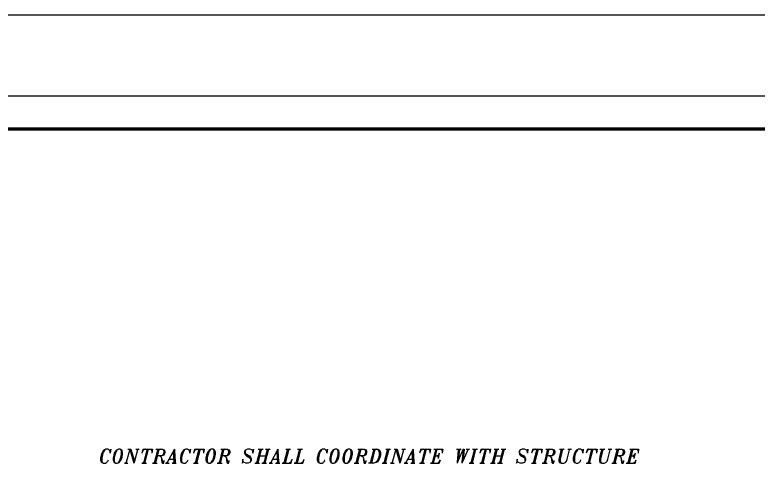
# Model space of a CAD drawing. Extents: x -730 to 2784, y 160 to 852.
# Drawn here: x -709.473 to -705.122, y 235.492 to 238.175 of the extents above; entities that cross this region are included whole.
import ezdxf

# ---------------------------------------------------------------- set-up
doc = ezdxf.new("R2010")
doc.units = 0
doc.header["$MEASUREMENT"] = 0
for name, color, linetype in [('fram', 252, 'Continuous'), ('Text', 42, 'Continuous'), ('WALL', 4, 'Continuous')]:
    doc.layers.add(name, color=color, linetype=linetype)
doc.styles.add('ROMANC', font='italict.shx')

msp = doc.modelspace()

# ---------------------------------------------------------------- linework, layer by layer
at = {"layer": 'fram'}
msp.add_line((-665.3841, 237.6984), (-729.4303, 237.6984), dxfattribs=at)
for points in [[(-729.9072, 238.1753), (-664.9072, 238.1753), (-664.9072, 200.1753), (-729.9072, 200.1753)], [(-672.9608, 237.6984), (-729.4303, 237.6984), (-729.4303, 200.6522), (-672.9608, 200.6522)]]:
    msp.add_lwpolyline(points, close=True, dxfattribs=at)
at = {"layer": 'WALL', "linetype": 'Continuous'}
msp.add_lwpolyline([(-673.1528, 237.5064, 0.0192, 0.0192, 0), (-729.2383, 237.5064, 0.0192, 0.0192, 0), (-729.2383, 200.8442, 0.0192, 0.0192, 0), (-673.1528, 200.8442, 0.0192, 0.0192, 0)], format="xyseb", close=True, dxfattribs=at)
msp.add_lwpolyline([(-673.1528, 237.5064, 0.0192, 0.0192, 0), (-729.2383, 237.5064, 0.0192, 0.0192, 0), (-729.2383, 200.8442, 0.0192, 0.0192, 0), (-673.1528, 200.8442, 0.0192, 0.0192, 0)], format="xyseb", close=True, dxfattribs=at)

# ---------------------------------------------------------------- texts
at = {"layer": 'Text', "color": 3, "style": 'ROMANC'}
msp.add_text('CONTRACTOR SHALL COORDINATE WITH STRUCTURE', height=0.081293, dxfattribs=at).set_placement((-708.9817, 235.5512))

doc.saveas('drawing.dxf')
